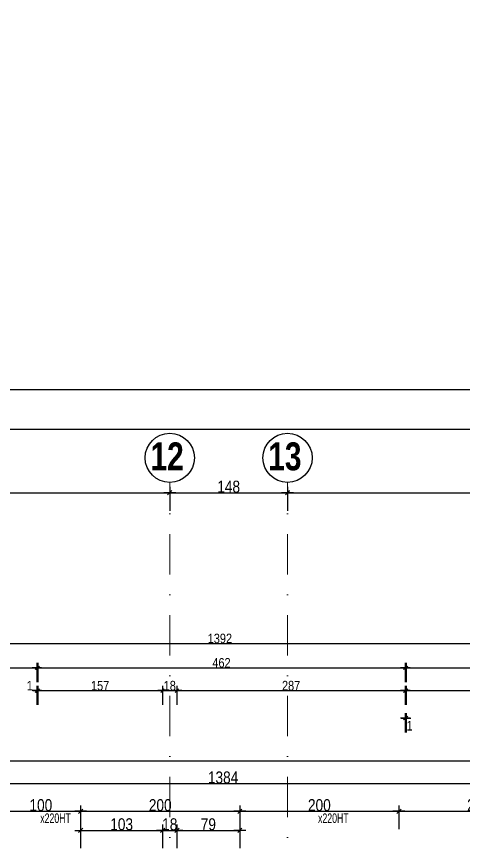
# Model space of a CAD drawing. Header units: millimetres. Extents: x 19188 to 26006, y -37354 to 0.
# Drawn here: x 20357 to 20918, y -33730 to -32685 of the extents above; entities that cross this region are included whole.
import ezdxf
from ezdxf.enums import TextEntityAlignment as Align

# ---------------------------------------------------------------- set-up
doc = ezdxf.new("R2010")
doc.units = ezdxf.units.MM
doc.linetypes.add('TIRETPTX2', pattern=[50.8, 25.4, -12.7, 0, -12.7])
for name, color, linetype in [('01-Cad  2', 1, 'Continuous'), ('01_cote_gen', 4, 'Continuous'), ('01_poch_murs', 253, 'Continuous'), ('01_texte', 230, 'Continuous'), ('AA_COTES', 2, 'Continuous')]:
    doc.layers.add(name, color=color, linetype=linetype)
doc.layers.add('01_tram_axes', color=2, linetype='TIRETPTX2', lineweight=9)
doc.styles.add('ARIAL NA', font='ARIALN.TTF')
doc.styles.add('impact', font='impact.ttf')
doc.styles.add('STYLE2', font='ARIALN.TTF')
doc.dimstyles.new('JB50', dxfattribs={"dimscale": 0.1, "dimtxt": 150, "dimasz": 15, "dimexe": 0.1, "dimexo": 0.1, "dimgap": 0.09, "dimtad": 1, "dimdec": 1, "dimdsep": 46, "dimtxsty": 'STYLE2', "dimblk1": 'BOND_G', "dimblk2": 'BOND_D', "dimsah": 1, "dimcen": 1.5, "dimdle": 0.01, "dimse1": 1, "dimse2": 1, "dimclrd": 4, "dimclre": 2, "dimclrt": 6, "dimazin": 2, "dimtfac": 2.333333, "dimtdec": 1, "dimtix": 1, "dimtmove": 2, "dimatfit": 3, "dimldrblk": 'BOND_G', "dimfxl": 1, "dimtolj": 1, "dimtzin": 0, "dimarcsym": 0})
doc.dimstyles.new('JB50res', dxfattribs={"dimscale": 0.1, "dimtxt": 120, "dimasz": 12, "dimexe": 0.1, "dimexo": 0.1, "dimgap": 0.09, "dimtad": 1, "dimdec": 1, "dimdsep": 46, "dimtxsty": 'STYLE2', "dimblk1": 'BOND_G', "dimblk2": 'BOND_D', "dimsah": 1, "dimcen": 1.5, "dimdle": 0.01, "dimse1": 1, "dimse2": 1, "dimclrd": 4, "dimclre": 2, "dimclrt": 6, "dimazin": 2, "dimtfac": 2.333333, "dimtdec": 1, "dimtix": 1, "dimtmove": 2, "dimatfit": 3, "dimldrblk": 'BOND_G', "dimfxl": 1, "dimtolj": 1, "dimtzin": 0, "dimarcsym": 0})

# ---------------------------------------------------------------- blocks, each defined once
blk = doc.blocks.new('BOND_G')
at = {"layer": 'AA_COTES', "color": 0}
for p, q in [((0, -5), (0, 15)), ((5, 0), (-5, 0)), ((1.77, 1.77), (-1.77, -1.77))]:
    blk.add_line(p, q, dxfattribs=at)
blk = doc.blocks.new('BOND_D')
at = {"layer": 'AA_COTES', "color": 0}
for p, q in [((5, 0), (-5, 0)), ((-1.77, -1.77), (1.77, 1.77)), ((0, 5), (0, -15))]:
    blk.add_line(p, q, dxfattribs=at)
blk = doc.blocks.new('*D3062')
at = {"layer": '01_cote_gen', "color": 4, "lineweight": -2, "ltscale": 2, "transparency": 16777216}
blk.add_line((20338.7, -33683.9), (20435.7, -33683.9), dxfattribs=at)
at = {"layer": 'Defpoints', "color": 0, "ltscale": 2, "transparency": 16777216}
for p in [(20337.2, -33682.4), (20437.2, -33682.4), (20437.2, -33683.9)]:
    blk.add_point(p, dxfattribs=at)
at = {"layer": '01_cote_gen', "color": 4, "lineweight": -2, "ltscale": 2, "transparency": 16777216, "xscale": 1.5, "yscale": 1.5, "zscale": 1.5, "rotation": 180}
blk.add_blockref('BOND_G', (20337.2, -33683.9), dxfattribs=at)
at = {"layer": '01_cote_gen', "color": 4, "lineweight": -2, "ltscale": 2, "transparency": 16777216, "xscale": 1.5, "yscale": 1.5, "zscale": 1.5}
blk.add_blockref('BOND_D', (20437.2, -33683.9), dxfattribs=at)
at = {"layer": '01_cote_gen', "color": 6, "lineweight": 0, "ltscale": 2, "transparency": 16777216, "insert": (20387.2, -33676.2), "char_height": 15, "attachment_point": 5, "style": 'STYLE2'}
blk.add_mtext('\\A1;100', dxfattribs=at)
blk = doc.blocks.new('*D3063')
at = {"layer": '01_cote_gen', "color": 4, "lineweight": -2, "ltscale": 2, "transparency": 16777216}
blk.add_line((20438.7, -33683.9), (20635.7, -33683.9), dxfattribs=at)
at = {"layer": 'Defpoints', "color": 0, "ltscale": 2, "transparency": 16777216}
for p in [(20437.2, -33682.4), (20637.2, -33682.4), (20637.2, -33683.9)]:
    blk.add_point(p, dxfattribs=at)
at = {"layer": '01_cote_gen', "color": 4, "lineweight": -2, "ltscale": 2, "transparency": 16777216, "xscale": 1.5, "yscale": 1.5, "zscale": 1.5, "rotation": 180}
blk.add_blockref('BOND_G', (20437.2, -33683.9), dxfattribs=at)
at = {"layer": '01_cote_gen', "color": 4, "lineweight": -2, "ltscale": 2, "transparency": 16777216, "xscale": 1.5, "yscale": 1.5, "zscale": 1.5}
blk.add_blockref('BOND_D', (20637.2, -33683.9), dxfattribs=at)
at = {"layer": '01_cote_gen', "color": 6, "lineweight": 0, "ltscale": 2, "transparency": 16777216, "insert": (20537.2, -33676.2), "char_height": 15, "attachment_point": 5, "style": 'STYLE2'}
blk.add_mtext('\\A1;200', dxfattribs=at)
blk = doc.blocks.new('*D3064')
at = {"layer": '01_cote_gen', "color": 4, "lineweight": -2, "ltscale": 2, "transparency": 16777216}
blk.add_line((20638.7, -33683.9), (20835.7, -33683.9), dxfattribs=at)
at = {"layer": 'Defpoints', "color": 0, "ltscale": 2, "transparency": 16777216}
for p in [(20637.2, -33682.4), (20837.2, -33682.4), (20837.2, -33683.9)]:
    blk.add_point(p, dxfattribs=at)
at = {"layer": '01_cote_gen', "color": 4, "lineweight": -2, "ltscale": 2, "transparency": 16777216, "xscale": 1.5, "yscale": 1.5, "zscale": 1.5, "rotation": 180}
blk.add_blockref('BOND_G', (20637.2, -33683.9), dxfattribs=at)
at = {"layer": '01_cote_gen', "color": 4, "lineweight": -2, "ltscale": 2, "transparency": 16777216, "xscale": 1.5, "yscale": 1.5, "zscale": 1.5}
blk.add_blockref('BOND_D', (20837.2, -33683.9), dxfattribs=at)
at = {"layer": '01_cote_gen', "color": 6, "lineweight": 0, "ltscale": 2, "transparency": 16777216, "insert": (20737.2, -33676.2), "char_height": 15, "attachment_point": 5, "style": 'STYLE2'}
blk.add_mtext('\\A1;200', dxfattribs=at)
blk = doc.blocks.new('*D3065')
at = {"layer": '01_cote_gen', "color": 4, "lineweight": -2, "ltscale": 2, "transparency": 16777216}
blk.add_line((20838.7, -33683.9), (21035.7, -33683.9), dxfattribs=at)
at = {"layer": 'Defpoints', "color": 0, "ltscale": 2, "transparency": 16777216}
for p in [(20837.2, -33682.4), (21037.2, -33682.4), (21037.2, -33683.9)]:
    blk.add_point(p, dxfattribs=at)
at = {"layer": '01_cote_gen', "color": 4, "lineweight": -2, "ltscale": 2, "transparency": 16777216, "xscale": 1.5, "yscale": 1.5, "zscale": 1.5, "rotation": 180}
blk.add_blockref('BOND_G', (20837.2, -33683.9), dxfattribs=at)
at = {"layer": '01_cote_gen', "color": 4, "lineweight": -2, "ltscale": 2, "transparency": 16777216, "xscale": 1.5, "yscale": 1.5, "zscale": 1.5}
blk.add_blockref('BOND_D', (21037.2, -33683.9), dxfattribs=at)
at = {"layer": '01_cote_gen', "color": 6, "lineweight": 0, "ltscale": 2, "transparency": 16777216, "insert": (20937.2, -33676.2), "char_height": 15, "attachment_point": 5, "style": 'STYLE2'}
blk.add_mtext('\\A1;200', dxfattribs=at)
blk = doc.blocks.new('*D3071')
at = {"layer": '01_cote_gen', "color": 4, "lineweight": -2, "ltscale": 2, "transparency": 16777216}
blk.add_line((20438.7, -33707.9), (20538.7, -33707.9), dxfattribs=at)
at = {"layer": 'Defpoints', "color": 0, "ltscale": 2, "transparency": 16777216}
for p in [(20437.2, -33701.9), (20540.2, -33707.9), (20540.2, -33718.9)]:
    blk.add_point(p, dxfattribs=at)
at = {"layer": '01_cote_gen', "color": 4, "lineweight": -2, "ltscale": 2, "transparency": 16777216, "xscale": 1.5, "yscale": 1.5, "zscale": 1.5, "rotation": 180}
blk.add_blockref('BOND_G', (20437.2, -33707.9), dxfattribs=at)
at = {"layer": '01_cote_gen', "color": 4, "lineweight": -2, "ltscale": 2, "transparency": 16777216, "xscale": 1.5, "yscale": 1.5, "zscale": 1.5}
blk.add_blockref('BOND_D', (20540.2, -33707.9), dxfattribs=at)
at = {"layer": '01_cote_gen', "color": 6, "lineweight": 0, "ltscale": 2, "transparency": 16777216, "insert": (20488.7, -33700.3), "char_height": 15, "attachment_point": 5, "style": 'STYLE2'}
blk.add_mtext('\\A1;103', dxfattribs=at)
blk = doc.blocks.new('*D3072')
at = {"layer": '01_cote_gen', "color": 4, "lineweight": -2, "ltscale": 2, "transparency": 16777216}
blk.add_line((20541.7, -33707.9), (20556.7, -33707.9), dxfattribs=at)
at = {"layer": 'Defpoints', "color": 0, "ltscale": 2, "transparency": 16777216}
for p in [(20558.2, -33707.9), (20540.2, -33718.9), (20558.2, -33718.9)]:
    blk.add_point(p, dxfattribs=at)
at = {"layer": '01_cote_gen', "color": 4, "lineweight": -2, "ltscale": 2, "transparency": 16777216, "xscale": 1.5, "yscale": 1.5, "zscale": 1.5, "rotation": 180}
blk.add_blockref('BOND_G', (20540.2, -33707.9), dxfattribs=at)
at = {"layer": '01_cote_gen', "color": 4, "lineweight": -2, "ltscale": 2, "transparency": 16777216, "xscale": 1.5, "yscale": 1.5, "zscale": 1.5}
blk.add_blockref('BOND_D', (20558.2, -33707.9), dxfattribs=at)
at = {"layer": '01_cote_gen', "color": 6, "lineweight": 0, "ltscale": 2, "transparency": 16777216, "insert": (20549.2, -33700.3), "char_height": 15, "attachment_point": 5, "style": 'STYLE2'}
blk.add_mtext('\\A1;18', dxfattribs=at)
blk = doc.blocks.new('*D3073')
at = {"layer": '01_cote_gen', "color": 4, "lineweight": -2, "ltscale": 2, "transparency": 16777216}
blk.add_line((20559.7, -33707.9), (20635.7, -33707.9), dxfattribs=at)
at = {"layer": 'Defpoints', "color": 0, "ltscale": 2, "transparency": 16777216}
for p in [(20637.2, -33701.9), (20637.2, -33707.9), (20558.2, -33718.9)]:
    blk.add_point(p, dxfattribs=at)
at = {"layer": '01_cote_gen', "color": 4, "lineweight": -2, "ltscale": 2, "transparency": 16777216, "xscale": 1.5, "yscale": 1.5, "zscale": 1.5, "rotation": 180}
blk.add_blockref('BOND_G', (20558.2, -33707.9), dxfattribs=at)
at = {"layer": '01_cote_gen', "color": 4, "lineweight": -2, "ltscale": 2, "transparency": 16777216, "xscale": 1.5, "yscale": 1.5, "zscale": 1.5}
blk.add_blockref('BOND_D', (20637.2, -33707.9), dxfattribs=at)
at = {"layer": '01_cote_gen', "color": 6, "lineweight": 0, "ltscale": 2, "transparency": 16777216, "insert": (20597.7, -33700.3), "char_height": 15, "attachment_point": 5, "style": 'STYLE2'}
blk.add_mtext('\\A1;79', dxfattribs=at)
blk = doc.blocks.new('*D3148')
at = {"layer": '01_cote_gen', "color": 4, "lineweight": -2, "ltscale": 2, "transparency": 16777216}
blk.add_line((20671.7, -85.1), (20574.7, -85.1), dxfattribs=at)
at = {"layer": 'Defpoints', "color": 0, "ltscale": 2, "transparency": 16777216}
for p in [(20673.2, 0), (20573.2, -85.1), (20573.2, -36661)]:
    blk.add_point(p, dxfattribs=at)
at = {"layer": '01_cote_gen', "color": 4, "lineweight": -2, "ltscale": 2, "transparency": 16777216, "xscale": 1.5, "yscale": 1.5, "zscale": 1.5, "rotation": 180}
blk.add_blockref('BOND_D', (20573.2, -85.1), dxfattribs=at)
at = {"layer": '01_cote_gen', "color": 4, "lineweight": -2, "ltscale": 2, "transparency": 16777216, "xscale": 1.5, "yscale": 1.5, "zscale": 1.5}
blk.add_blockref('BOND_G', (20673.2, -85.1), dxfattribs=at)
at = {"layer": '01_cote_gen', "color": 6, "lineweight": 0, "ltscale": 2, "transparency": 16777216, "insert": (20623.2, -77.4), "char_height": 15, "attachment_point": 5, "style": 'STYLE2'}
blk.add_mtext('\\A1;100', dxfattribs=at)
blk = doc.blocks.new('*D3100')
at = {"layer": '01_cote_gen', "color": 4, "lineweight": -2, "ltscale": 0.1, "transparency": 16777216}
blk.add_line((19925.7, -33620.3), (22347.7, -33620.3), dxfattribs=at)
at = {"layer": 'Defpoints', "color": 0, "ltscale": 0.1, "transparency": 16777216}
for p in [(22349.2, -33620.3), (19924.2, -33675.4), (22349.2, -33675.4)]:
    blk.add_point(p, dxfattribs=at)
at = {"layer": '01_cote_gen', "color": 4, "lineweight": -2, "ltscale": 0.1, "transparency": 16777216, "xscale": 1.5, "yscale": 1.5, "zscale": 1.5, "rotation": 180}
blk.add_blockref('BOND_G', (19924.2, -33620.3), dxfattribs=at)
at = {"layer": '01_cote_gen', "color": 4, "lineweight": -2, "ltscale": 0.1, "transparency": 16777216, "xscale": 1.5, "yscale": 1.5, "zscale": 1.5}
blk.add_blockref('BOND_D', (22349.2, -33620.3), dxfattribs=at)
at = {"layer": '01_cote_gen', "color": 6, "ltscale": 0.1, "transparency": 16777216, "insert": (21136.7, -33612.7), "char_height": 15, "attachment_point": 5, "style": 'STYLE2'}
blk.add_mtext('\\A1;2425', dxfattribs=at)
blk = doc.blocks.new('*D3102')
at = {"layer": '01_cote_gen', "color": 4, "lineweight": -2, "ltscale": 0.1, "transparency": 16777216}
blk.add_line((19925.7, -33649.1), (21306.7, -33649.1), dxfattribs=at)
at = {"layer": 'Defpoints', "color": 0, "ltscale": 0.1, "transparency": 16777216}
for p in [(19924.2, -33644.3), (21308.2, -33649.1), (21308.2, -33718.9)]:
    blk.add_point(p, dxfattribs=at)
at = {"layer": '01_cote_gen', "color": 4, "lineweight": -2, "ltscale": 0.1, "transparency": 16777216, "xscale": 1.5, "yscale": 1.5, "zscale": 1.5, "rotation": 180}
blk.add_blockref('BOND_G', (19924.2, -33649.1), dxfattribs=at)
at = {"layer": '01_cote_gen', "color": 4, "lineweight": -2, "ltscale": 0.1, "transparency": 16777216, "xscale": 1.5, "yscale": 1.5, "zscale": 1.5}
blk.add_blockref('BOND_D', (21308.2, -33649.1), dxfattribs=at)
at = {"layer": '01_cote_gen', "color": 6, "ltscale": 0.1, "transparency": 16777216, "insert": (20616.2, -33641.4), "char_height": 15, "attachment_point": 5, "style": 'STYLE2'}
blk.add_mtext('\\A1;1384', dxfattribs=at)
blk = doc.blocks.new('*D2924')
at = {"layer": '01_cote_gen', "color": 4, "lineweight": -2, "transparency": 16777216}
blk.add_line((20550.7, -33283.4), (20695.7, -33283.4), dxfattribs=at)
at = {"layer": 'Defpoints', "color": 0, "transparency": 16777216}
for p in [(20697.2, -33283.4), (20549.2, -33315.9), (20697.2, -33315.9)]:
    blk.add_point(p, dxfattribs=at)
at = {"layer": '01_cote_gen', "color": 4, "lineweight": -2, "transparency": 16777216, "xscale": 1.5, "yscale": 1.5, "zscale": 1.5, "rotation": 180}
blk.add_blockref('BOND_G', (20549.2, -33283.4), dxfattribs=at)
at = {"layer": '01_cote_gen', "color": 4, "lineweight": -2, "transparency": 16777216, "xscale": 1.5, "yscale": 1.5, "zscale": 1.5}
blk.add_blockref('BOND_D', (20697.2, -33283.4), dxfattribs=at)
at = {"layer": '01_cote_gen', "color": 6, "transparency": 16777216, "insert": (20623.2, -33275.8), "char_height": 15, "attachment_point": 5, "style": 'STYLE2'}
blk.add_mtext('\\A1;148', dxfattribs=at)
blk = doc.blocks.new('*D2925')
at = {"layer": '01_cote_gen', "color": 4, "lineweight": -2, "transparency": 16777216}
blk.add_line((19935.7, -33283.4), (20547.7, -33283.4), dxfattribs=at)
at = {"layer": 'Defpoints', "color": 0, "transparency": 16777216}
for p in [(19934.2, -33238.5), (20549.2, -33261.3), (20549.2, -33283.4)]:
    blk.add_point(p, dxfattribs=at)
at = {"layer": '01_cote_gen', "color": 4, "lineweight": -2, "transparency": 16777216, "xscale": 1.5, "yscale": 1.5, "zscale": 1.5, "rotation": 180}
blk.add_blockref('BOND_G', (19934.2, -33283.4), dxfattribs=at)
at = {"layer": '01_cote_gen', "color": 4, "lineweight": -2, "transparency": 16777216, "xscale": 1.5, "yscale": 1.5, "zscale": 1.5}
blk.add_blockref('BOND_D', (20549.2, -33283.4), dxfattribs=at)
at = {"layer": '01_cote_gen', "color": 6, "transparency": 16777216, "insert": (20241.7, -33275.8), "char_height": 15, "attachment_point": 5, "style": 'STYLE2'}
blk.add_mtext('\\A1;615', dxfattribs=at)
blk = doc.blocks.new('*D2926')
at = {"layer": '01_cote_gen', "color": 4, "lineweight": -2, "transparency": 16777216}
blk.add_line((20698.7, -33283.5), (21298.7, -33283.5), dxfattribs=at)
at = {"layer": 'Defpoints', "color": 0, "transparency": 16777216}
for p in [(21300.2, -33283.5), (21300.2, -33283.5), (20697.2, -33307.5)]:
    blk.add_point(p, dxfattribs=at)
at = {"layer": '01_cote_gen', "color": 4, "lineweight": -2, "transparency": 16777216, "xscale": 1.5, "yscale": 1.5, "zscale": 1.5, "rotation": 180}
blk.add_blockref('BOND_G', (20697.2, -33283.5), dxfattribs=at)
at = {"layer": '01_cote_gen', "color": 4, "lineweight": -2, "transparency": 16777216, "xscale": 1.5, "yscale": 1.5, "zscale": 1.5}
blk.add_blockref('BOND_D', (21300.2, -33283.5), dxfattribs=at)
at = {"layer": '01_cote_gen', "color": 6, "transparency": 16777216, "insert": (20998.7, -33275.8), "char_height": 15, "attachment_point": 5, "style": 'STYLE2'}
blk.add_mtext('\\A1;603', dxfattribs=at)
blk = doc.blocks.new('*D3191')
at = {"layer": '01_cote_gen', "color": 4, "lineweight": -2, "transparency": 16777216}
blk.add_line((19917.4, -33503.4), (20381, -33503.4), dxfattribs=at)
at = {"layer": 'Defpoints', "color": 0, "transparency": 16777216}
for p in [(20382.2, -33503.4), (19916.2, -33550.3), (20382.2, -33550.3)]:
    blk.add_point(p, dxfattribs=at)
at = {"layer": '01_cote_gen', "color": 4, "lineweight": -2, "transparency": 16777216, "xscale": 1.2, "yscale": 1.2, "zscale": 1.2, "rotation": 180}
blk.add_blockref('BOND_G', (19916.2, -33503.4), dxfattribs=at)
at = {"layer": '01_cote_gen', "color": 4, "lineweight": -2, "transparency": 16777216, "xscale": 1.2, "yscale": 1.2, "zscale": 1.2}
blk.add_blockref('BOND_D', (20382.2, -33503.4), dxfattribs=at)
at = {"layer": '01_cote_gen', "color": 6, "lineweight": 0, "transparency": 16777216, "insert": (20149.2, -33497.3), "char_height": 12, "attachment_point": 5, "style": 'STYLE2'}
blk.add_mtext('\\A1;466', dxfattribs=at)
blk = doc.blocks.new('*D3192')
at = {"layer": '01_cote_gen', "color": 4, "lineweight": -2, "transparency": 16777216}
for p, q in [((20381, -33532.2), (20379.8, -33532.2)), ((20383.2, -33532.2), (20382.2, -33532.2)), ((20384.4, -33532.2), (20385.6, -33532.2))]:
    blk.add_line(p, q, dxfattribs=at)
at = {"layer": 'Defpoints', "color": 0, "transparency": 16777216}
for p in [(20382.2, -33532.2), (20382.2, -33603.5), (20383.2, -33603.5)]:
    blk.add_point(p, dxfattribs=at)
at = {"layer": '01_cote_gen', "color": 4, "lineweight": -2, "transparency": 16777216, "xscale": 1.2, "yscale": 1.2, "zscale": 1.2}
blk.add_blockref('BOND_D', (20382.2, -33532.2), dxfattribs=at)
at = {"layer": '01_cote_gen', "color": 4, "lineweight": -2, "transparency": 16777216, "xscale": 1.2, "yscale": 1.2, "zscale": 1.2, "rotation": 180}
blk.add_blockref('BOND_G', (20383.2, -33532.2), dxfattribs=at)
at = {"layer": '01_cote_gen', "color": 6, "lineweight": 0, "transparency": 16777216, "insert": (20373.3, -33525.9), "char_height": 12, "attachment_point": 5, "style": 'STYLE2'}
blk.add_mtext('\\A1;1', dxfattribs=at)
blk = doc.blocks.new('*D3193')
at = {"layer": '01_cote_gen', "color": 4, "lineweight": -2, "transparency": 16777216}
blk.add_line((20384.4, -33503.4), (20844, -33503.4), dxfattribs=at)
at = {"layer": 'Defpoints', "color": 0, "transparency": 16777216}
for p in [(20845.2, -33503.4), (20383.2, -33567.2), (20845.2, -33573.2)]:
    blk.add_point(p, dxfattribs=at)
at = {"layer": '01_cote_gen', "color": 4, "lineweight": -2, "transparency": 16777216, "xscale": 1.2, "yscale": 1.2, "zscale": 1.2, "rotation": 180}
blk.add_blockref('BOND_G', (20383.2, -33503.4), dxfattribs=at)
at = {"layer": '01_cote_gen', "color": 4, "lineweight": -2, "transparency": 16777216, "xscale": 1.2, "yscale": 1.2, "zscale": 1.2}
blk.add_blockref('BOND_D', (20845.2, -33503.4), dxfattribs=at)
at = {"layer": '01_cote_gen', "color": 6, "lineweight": 0, "transparency": 16777216, "insert": (20614.2, -33497.3), "char_height": 12, "attachment_point": 5, "style": 'STYLE2'}
blk.add_mtext('\\A1;462', dxfattribs=at)
blk = doc.blocks.new('*D3194')
at = {"layer": '01_cote_gen', "color": 4, "lineweight": -2, "transparency": 16777216}
blk.add_line((20847.4, -33503.4), (21307, -33503.4), dxfattribs=at)
at = {"layer": 'Defpoints', "color": 0, "transparency": 16777216}
for p in [(21308.2, -33503.4), (20846.2, -33582.4), (21308.2, -33603.3)]:
    blk.add_point(p, dxfattribs=at)
at = {"layer": '01_cote_gen', "color": 4, "lineweight": -2, "transparency": 16777216, "xscale": 1.2, "yscale": 1.2, "zscale": 1.2, "rotation": 180}
blk.add_blockref('BOND_G', (20846.2, -33503.4), dxfattribs=at)
at = {"layer": '01_cote_gen', "color": 4, "lineweight": -2, "transparency": 16777216, "xscale": 1.2, "yscale": 1.2, "zscale": 1.2}
blk.add_blockref('BOND_D', (21308.2, -33503.4), dxfattribs=at)
at = {"layer": '01_cote_gen', "color": 6, "lineweight": 0, "transparency": 16777216, "insert": (21077.2, -33497.3), "char_height": 12, "attachment_point": 5, "style": 'STYLE2'}
blk.add_mtext('\\A1;462', dxfattribs=at)
blk = doc.blocks.new('*D3195')
at = {"layer": '01_cote_gen', "color": 4, "lineweight": -2, "transparency": 16777216}
for p, q in [((20844, -33566.6), (20842.8, -33566.6)), ((20846.2, -33566.6), (20845.2, -33566.6)), ((20847.4, -33566.6), (20848.6, -33566.6))]:
    blk.add_line(p, q, dxfattribs=at)
at = {"layer": 'Defpoints', "color": 0, "transparency": 16777216}
for p in [(20845.2, -33566.6), (20845.2, -33637.9), (20846.2, -33637.9)]:
    blk.add_point(p, dxfattribs=at)
at = {"layer": '01_cote_gen', "color": 4, "lineweight": -2, "transparency": 16777216, "xscale": 1.2, "yscale": 1.2, "zscale": 1.2}
blk.add_blockref('BOND_D', (20845.2, -33566.6), dxfattribs=at)
at = {"layer": '01_cote_gen', "color": 4, "lineweight": -2, "transparency": 16777216, "xscale": 1.2, "yscale": 1.2, "zscale": 1.2, "rotation": 180}
blk.add_blockref('BOND_G', (20846.2, -33566.6), dxfattribs=at)
at = {"layer": '01_cote_gen', "color": 6, "lineweight": 0, "transparency": 16777216, "insert": (20850.5, -33576.3), "char_height": 12, "attachment_point": 5, "style": 'STYLE2'}
blk.add_mtext('\\A1;1', dxfattribs=at)
blk = doc.blocks.new('*D3196')
at = {"layer": '01_cote_gen', "color": 4, "lineweight": -2, "transparency": 16777216}
blk.add_line((19917.4, -33472.7), (21307, -33472.7), dxfattribs=at)
at = {"layer": 'Defpoints', "color": 0, "transparency": 16777216}
for p in [(21308.2, -33472.7), (19916.2, -33491.1), (21308.2, -33491.1)]:
    blk.add_point(p, dxfattribs=at)
at = {"layer": '01_cote_gen', "color": 4, "lineweight": -2, "transparency": 16777216, "xscale": 1.2, "yscale": 1.2, "zscale": 1.2, "rotation": 180}
blk.add_blockref('BOND_G', (19916.2, -33472.7), dxfattribs=at)
at = {"layer": '01_cote_gen', "color": 4, "lineweight": -2, "transparency": 16777216, "xscale": 1.2, "yscale": 1.2, "zscale": 1.2}
blk.add_blockref('BOND_D', (21308.2, -33472.7), dxfattribs=at)
at = {"layer": '01_cote_gen', "color": 6, "lineweight": 0, "transparency": 16777216, "insert": (20612.2, -33466.6), "char_height": 12, "attachment_point": 5, "style": 'STYLE2'}
blk.add_mtext('\\A1;1392', dxfattribs=at)
blk = doc.blocks.new('*D3197')
at = {"layer": '01_cote_gen', "color": 4, "lineweight": -2, "transparency": 16777216}
blk.add_line((20384.4, -33532.2), (20539, -33532.2), dxfattribs=at)
at = {"layer": 'Defpoints', "color": 0, "transparency": 16777216}
for p in [(20540.2, -33532.2), (20383.2, -33538.2), (20540.2, -33614.9)]:
    blk.add_point(p, dxfattribs=at)
at = {"layer": '01_cote_gen', "color": 4, "lineweight": -2, "transparency": 16777216, "xscale": 1.2, "yscale": 1.2, "zscale": 1.2, "rotation": 180}
blk.add_blockref('BOND_G', (20383.2, -33532.2), dxfattribs=at)
at = {"layer": '01_cote_gen', "color": 4, "lineweight": -2, "transparency": 16777216, "xscale": 1.2, "yscale": 1.2, "zscale": 1.2}
blk.add_blockref('BOND_D', (20540.2, -33532.2), dxfattribs=at)
at = {"layer": '01_cote_gen', "color": 6, "lineweight": 0, "transparency": 16777216, "insert": (20461.7, -33526), "char_height": 12, "attachment_point": 5, "style": 'STYLE2'}
blk.add_mtext('\\A1;157', dxfattribs=at)
blk = doc.blocks.new('*D3198')
at = {"layer": '01_cote_gen', "color": 4, "lineweight": -2, "transparency": 16777216}
blk.add_line((20541.4, -33532.2), (20557, -33532.2), dxfattribs=at)
at = {"layer": 'Defpoints', "color": 0, "transparency": 16777216}
for p in [(20558.2, -33532.2), (20540.2, -33550.2), (20558.2, -33594.6)]:
    blk.add_point(p, dxfattribs=at)
at = {"layer": '01_cote_gen', "color": 4, "lineweight": -2, "transparency": 16777216, "xscale": 1.2, "yscale": 1.2, "zscale": 1.2, "rotation": 180}
blk.add_blockref('BOND_G', (20540.2, -33532.2), dxfattribs=at)
at = {"layer": '01_cote_gen', "color": 4, "lineweight": -2, "transparency": 16777216, "xscale": 1.2, "yscale": 1.2, "zscale": 1.2}
blk.add_blockref('BOND_D', (20558.2, -33532.2), dxfattribs=at)
at = {"layer": '01_cote_gen', "color": 6, "lineweight": 0, "transparency": 16777216, "insert": (20549.2, -33526), "char_height": 12, "attachment_point": 5, "style": 'STYLE2'}
blk.add_mtext('\\A1;18', dxfattribs=at)
blk = doc.blocks.new('*D3199')
at = {"layer": '01_cote_gen', "color": 4, "lineweight": -2, "transparency": 16777216}
blk.add_line((20559.4, -33532.2), (20844, -33532.2), dxfattribs=at)
at = {"layer": 'Defpoints', "color": 0, "transparency": 16777216}
for p in [(20845.2, -33532.2), (20558.2, -33550.2), (20845.2, -33550.2)]:
    blk.add_point(p, dxfattribs=at)
at = {"layer": '01_cote_gen', "color": 4, "lineweight": -2, "transparency": 16777216, "xscale": 1.2, "yscale": 1.2, "zscale": 1.2, "rotation": 180}
blk.add_blockref('BOND_G', (20558.2, -33532.2), dxfattribs=at)
at = {"layer": '01_cote_gen', "color": 4, "lineweight": -2, "transparency": 16777216, "xscale": 1.2, "yscale": 1.2, "zscale": 1.2}
blk.add_blockref('BOND_D', (20845.2, -33532.2), dxfattribs=at)
at = {"layer": '01_cote_gen', "color": 6, "lineweight": 0, "transparency": 16777216, "insert": (20701.7, -33526), "char_height": 12, "attachment_point": 5, "style": 'STYLE2'}
blk.add_mtext('\\A1;287', dxfattribs=at)
blk = doc.blocks.new('*D3200')
at = {"layer": '01_poch_murs', "color": 4, "lineweight": -2, "ltscale": 2, "transparency": 16777216}
blk.add_line((20847.4, -33532.2), (21291, -33532.2), dxfattribs=at)
at = {"layer": 'Defpoints', "color": 0, "ltscale": 2, "transparency": 16777216}
for p in [(20846.2, -33526.2), (21292.2, -33532.2), (21292.2, -33594.6)]:
    blk.add_point(p, dxfattribs=at)
at = {"layer": '01_poch_murs', "color": 4, "lineweight": -2, "ltscale": 2, "transparency": 16777216, "xscale": 1.2, "yscale": 1.2, "zscale": 1.2, "rotation": 180}
blk.add_blockref('BOND_G', (20846.2, -33532.2), dxfattribs=at)
at = {"layer": '01_poch_murs', "color": 4, "lineweight": -2, "ltscale": 2, "transparency": 16777216, "xscale": 1.2, "yscale": 1.2, "zscale": 1.2}
blk.add_blockref('BOND_D', (21292.2, -33532.2), dxfattribs=at)
at = {"layer": '01_poch_murs', "color": 6, "lineweight": 0, "ltscale": 2, "transparency": 16777216, "insert": (21069.2, -33526), "char_height": 12, "attachment_point": 5, "style": 'STYLE2'}
blk.add_mtext('\\A1;446', dxfattribs=at)

msp = doc.modelspace()

# ---------------------------------------------------------------- linework, layer by layer
at = {"layer": '01-Cad  2'}
for p, q in [((26006.21, -33154.02), (19187.71, -33154.02)), ((25956.21, -33204.02), (19237.71, -33204.02))]:
    msp.add_line(p, q, dxfattribs=at)
at = {"layer": '01_texte'}
for centre in [(20549.22, -33239.44), (20697.22, -33239.44)]:
    msp.add_circle(centre, 30.98, dxfattribs=at)
at = {"layer": '01_tram_axes', "color": 253, "ltscale": 2}
for p, q in [((20549.22, -36844), (20549.22, -33270.42)), ((20697.22, -36844), (20697.22, -33270.42))]:
    msp.add_line(p, q, dxfattribs=at)

# ---------------------------------------------------------------- texts
at = {"layer": '01_texte', "style": 'impact'}
for s, p in [('12', (20545.88, -33237.56)), ('13', (20693.88, -33237.56))]:
    msp.add_text(s, height=35, dxfattribs=at).set_placement(p, align=Align.MIDDLE_CENTER)
at = {"layer": '01_texte', "style": 'ARIAL NA', "width": 0.8}
for p in [(20386.44, -33698.54), (20735.54, -33698.54)]:
    msp.add_text('x220HT', height=12, dxfattribs=at).set_placement(p)

# ---------------------------------------------------------------- dimensions: what is measured, and where the dimension line sits
at = {"layer": '01_cote_gen', "lineweight": 0, "ltscale": 2}
for base, p1, p2, picture, middle in [((20573.22, -85.1), (20673.22, 0), (20573.22, -36661.01), '*D3148', (20623.22, -77.43)), ((20437.22, -33683.86), (20337.22, -33682.41), (20437.22, -33682.41), '*D3062', (20387.22, -33676.19)), ((20637.22, -33683.86), (20437.22, -33682.41), (20637.22, -33682.41), '*D3063', (20537.22, -33676.19)), ((20837.22, -33683.86), (20637.22, -33682.41), (20837.22, -33682.41), '*D3064', (20737.22, -33676.19)), ((21037.22, -33683.86), (20837.22, -33682.41), (21037.22, -33682.41), '*D3065', (20937.22, -33676.19)), ((20540.22, -33707.95), (20437.22, -33701.86), (20540.22, -33718.87), '*D3071', (20488.72, -33700.28)), ((20558.22, -33707.95), (20540.22, -33718.87), (20558.22, -33718.87), '*D3072', (20549.22, -33700.28)), ((20637.22, -33707.95), (20558.22, -33718.87), (20637.22, -33701.86), '*D3073', (20597.72, -33700.28))]:
    dim = msp.add_linear_dim(base=base, p1=p1, p2=p2, dimstyle='JB50', dxfattribs=at)
    dim.commit()
    dim.dimension.update_dxf_attribs({"geometry": picture, "text_midpoint": middle})
at = {"layer": '01_cote_gen'}
for base, p1, p2, picture, middle in [((20549.22, -33283.43), (19934.22, -33238.49), (20549.22, -33261.31), '*D2925', (20241.72, -33275.77)), ((20697.22, -33283.43), (20549.22, -33315.86), (20697.22, -33315.86), '*D2924', (20623.22, -33275.77)), ((21300.22, -33283.49), (20697.22, -33307.52), (21300.22, -33283.55), '*D2926', (20998.72, -33275.83))]:
    dim = msp.add_linear_dim(base=base, p1=p1, p2=p2, dimstyle='JB50', dxfattribs=at)
    dim.commit()
    dim.dimension.update_dxf_attribs({"geometry": picture, "text_midpoint": middle})
at = {"layer": '01_cote_gen', "lineweight": 0}
for base, p1, p2, picture, middle in [((21308.22, -33472.72), (19916.22, -33491.11), (21308.22, -33491.11), '*D3196', (20612.22, -33466.58)), ((20382.22, -33503.44), (19916.22, -33550.25), (20382.22, -33550.25), '*D3191', (20149.22, -33497.3)), ((20845.22, -33503.44), (20383.22, -33567.22), (20845.22, -33573.22), '*D3193', (20614.22, -33497.3)), ((21308.22, -33503.44), (20846.22, -33582.44), (21308.22, -33603.31), '*D3194', (21077.22, -33497.3)), ((20540.22, -33532.18), (20383.22, -33538.18), (20540.22, -33614.89), '*D3197', (20461.72, -33526.05)), ((20558.22, -33532.18), (20540.22, -33550.18), (20558.22, -33594.62), '*D3198', (20549.22, -33526.05)), ((20845.22, -33532.18), (20558.22, -33550.18), (20845.22, -33550.18), '*D3199', (20701.72, -33526.05))]:
    dim = msp.add_linear_dim(base=base, p1=p1, p2=p2, dimstyle='JB50res', dxfattribs=at)
    dim.commit()
    dim.dimension.update_dxf_attribs({"geometry": picture, "text_midpoint": middle})
for base, p1, p2, picture, middle in [((20382.22, -33532.18), (20383.22, -33603.49), (20382.22, -33603.49), '*D3192', (20373.35, -33525.93)), ((20845.22, -33566.62), (20846.22, -33637.93), (20845.22, -33637.93), '*D3195', (20850.5, -33576.34))]:
    dim = msp.add_linear_dim(base=base, p1=p1, p2=p2, dimstyle='JB50res', dxfattribs=at)
    dim.commit()
    dim.dimension.update_dxf_attribs({"geometry": picture, "text_midpoint": middle, "dimtype": 160})
at = {"layer": '01_cote_gen', "ltscale": 0.1}
for base, p1, p2, picture, middle in [((22349.22, -33620.33), (19924.22, -33675.4), (22349.22, -33675.4), '*D3100', (21136.72, -33612.67)), ((21308.22, -33649.1), (19924.22, -33644.32), (21308.22, -33718.87), '*D3102', (20616.22, -33641.44))]:
    dim = msp.add_linear_dim(base=base, p1=p1, p2=p2, dimstyle='JB50', dxfattribs=at)
    dim.commit()
    dim.dimension.update_dxf_attribs({"geometry": picture, "text_midpoint": middle})
at = {"layer": '01_poch_murs', "lineweight": 0, "ltscale": 2}
dim = msp.add_linear_dim(base=(21292.22, -33532.18), p1=(20846.22, -33526.18), p2=(21292.22, -33594.62), dimstyle='JB50res', dxfattribs=at)
dim.commit()
dim.dimension.update_dxf_attribs({"geometry": '*D3200', "text_midpoint": (21069.22, -33526.05)})

doc.saveas('drawing.dxf')
